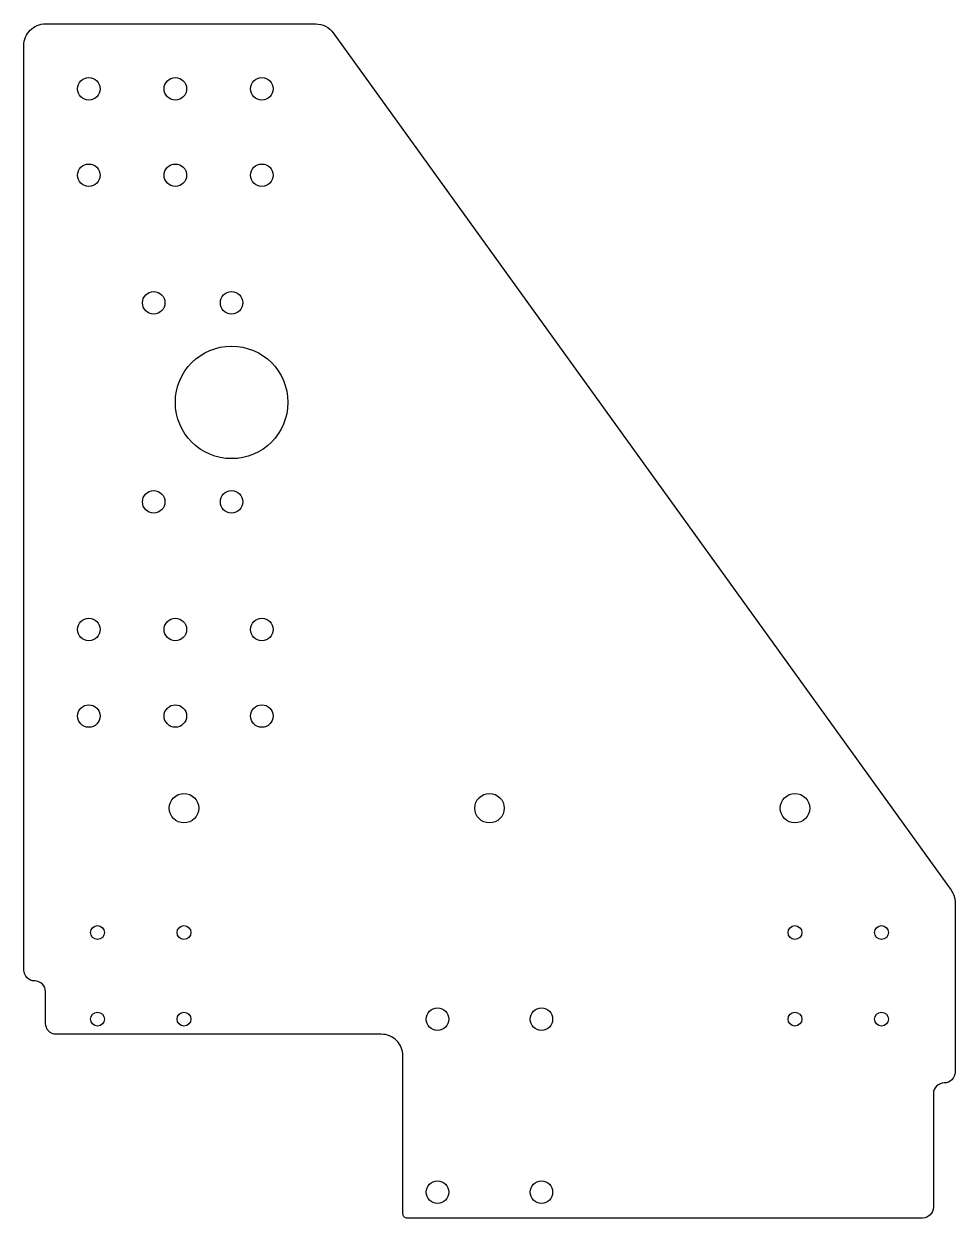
# Model space of a CAD drawing. Header units: millimetres. Extents: x -493 to -278, y 494 to 770.
import ezdxf

# ---------------------------------------------------------------- set-up
doc = ezdxf.new("R2010")
doc.units = ezdxf.units.MM
doc.layers.get('0').update_dxf_attribs({"linetype": 'CONTINUOUS'})

msp = doc.modelspace()

# ---------------------------------------------------------------- linework, layer by layer
msp.add_lwpolyline([(-410.79, 536.53), (-485.88, 536.53, -0.414214), (-488.38, 539.03), (-488.38, 546.35, 0.414214), (-490.88, 548.85, -0.414214), (-493.38, 551.35), (-493.38, 765.09, -0.414214), (-488.38, 770.09), (-425.94, 770.09, -0.241165), (-421.88, 768.01), (-279.14, 569.84, -0.157332), (-278.2, 566.91), (-278.2, 527.78, -0.414214), (-280.7, 525.28, 0.414214), (-283.2, 522.78), (-283.2, 496.53, -0.414214), (-285.7, 494.03), (-404.79, 494.03, -0.414214), (-405.79, 495.03), (-405.79, 531.53, 0.414214)], format="xyb", close=True)
for centre, radius in [((-478.38, 755.09), 2.6), ((-458.38, 755.09), 2.6), ((-438.38, 755.09), 2.6), ((-478.38, 735.09), 2.6), ((-458.38, 735.09), 2.6), ((-438.38, 735.09), 2.6), ((-463.38, 705.59), 2.6), ((-445.38, 705.59), 2.6), ((-445.38, 682.59), 13), ((-463.38, 659.59), 2.6), ((-445.38, 659.59), 2.6), ((-478.38, 630.09), 2.6), ((-458.38, 630.09), 2.6), ((-438.38, 630.09), 2.6), ((-478.38, 610.09), 2.6), ((-458.38, 610.09), 2.6), ((-438.38, 610.09), 2.6), ((-456.38, 588.78), 3.4), ((-385.78, 588.78), 3.4), ((-315.2, 588.78), 3.4), ((-476.38, 560.03), 1.6), ((-456.38, 560.03), 1.6), ((-315.2, 560.03), 1.6), ((-295.2, 560.03), 1.6), ((-476.38, 540.03), 1.6), ((-456.38, 540.03), 1.6), ((-397.79, 540.03), 2.6), ((-373.79, 540.03), 2.6), ((-315.2, 540.03), 1.6), ((-295.2, 540.03), 1.6), ((-397.79, 500.03), 2.6), ((-373.79, 500.03), 2.6)]:
    msp.add_circle(centre, radius)

doc.saveas('drawing.dxf')
